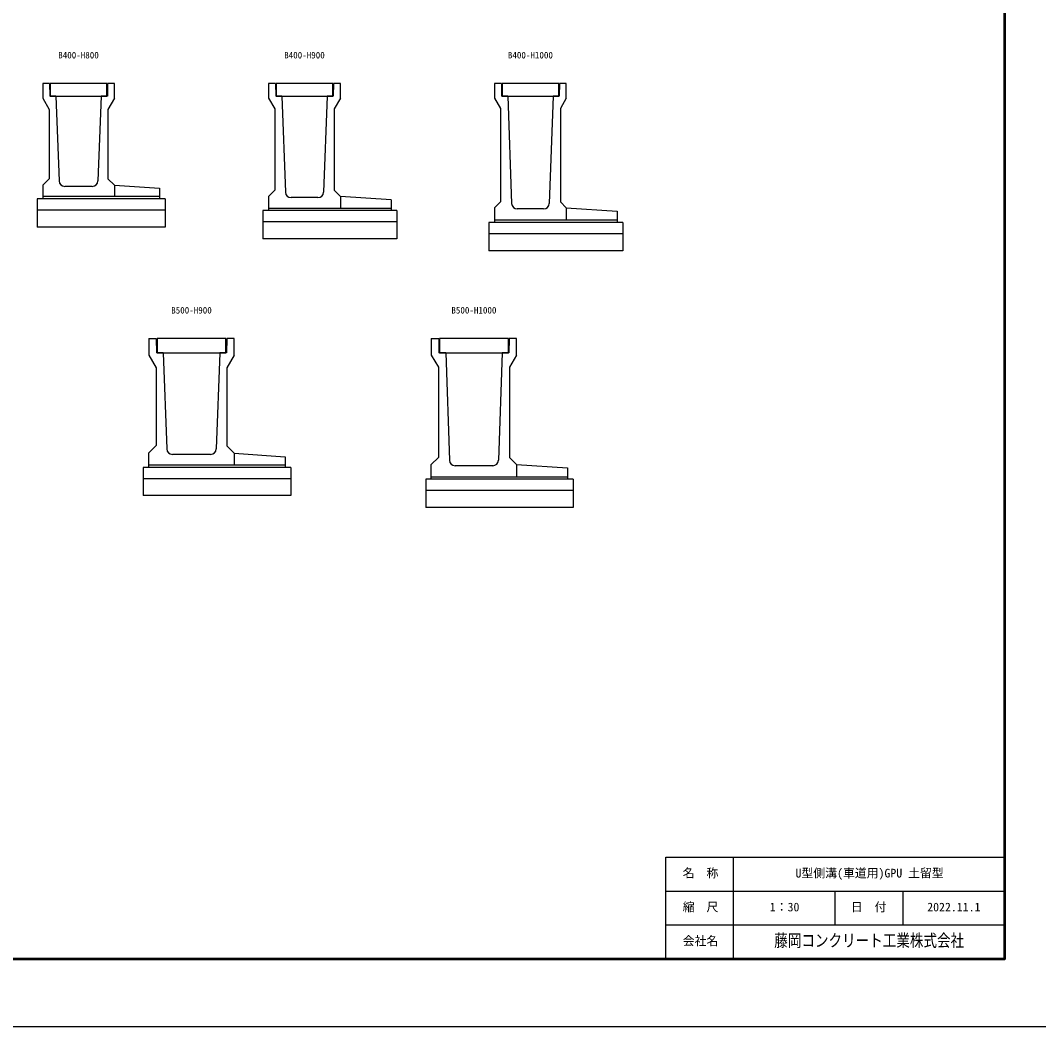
# Model space of a CAD drawing. Units: millimetres, scale not verified. Extents: x -25200 to 25200, y -8910 to 8910.
# Drawn here: x -9313 to -300, y -8910 to 0 of the extents above; entities that cross this region are included whole.
import ezdxf
from ezdxf.enums import TextEntityAlignment as Align

# ---------------------------------------------------------------- set-up
doc = ezdxf.new("R2010")
doc.units = ezdxf.units.MM
doc.header["$LTSCALE"] = 30
for name, color, linetype, lineweight in [('0-1_Defpoints', 5, 'Continuous', 25), ('0-2_HATCH', 6, 'Continuous', 25), ('0-5_OUTLINE', 3, 'Continuous', 25), ('0-6_TXT', 7, 'Continuous', 25), ('0-7_WAKU', 3, 'Continuous', 25), ('0-8_WAKU-LINE', 7, 'Continuous', 25)]:
    doc.layers.add(name, color=color, linetype=linetype, lineweight=lineweight)
doc.layers.add('0-9_WAKU-TXT', color=7, linetype='Continuous')
doc.styles.add('ＭＳ ゴシック', font='')
doc.styles.get('ＭＳ ゴシック').set_extended_font_data('MS Gothic')

msp = doc.modelspace()

# ---------------------------------------------------------------- linework, layer by layer
at = {"layer": '0-1_Defpoints'}
msp.add_lwpolyline([(-25200, -8910), (0, -8910), (0, 8910), (-25200, 8910)], close=True, dxfattribs=at)
at = {"layer": '0-2_HATCH'}
for points in [[(-9048.1, -669.8), (-8548.1, -669.8), (-8548.1, -559.8), (-9048.1, -559.8)], [(-7048.1, -669.8), (-6548.1, -669.8), (-6548.1, -559.8), (-7048.1, -559.8)], [(-5048.1, -669.8), (-4548.1, -669.8), (-4548.1, -559.8), (-5048.1, -559.8)], [(-8103.1, -2943.33), (-7493.1, -2943.33), (-7493.1, -2818.33), (-8103.1, -2818.33)], [(-5603.1, -2943.33), (-4993.1, -2943.33), (-4993.1, -2818.33), (-5603.1, -2818.33)]]:
    msp.add_lwpolyline(points, close=True, dxfattribs=at)
at = {"layer": '0-5_OUTLINE'}
for p, q in [((-9055.6, -559.8), (-9115.6, -559.8)), ((-9055.6, -559.8), (-9053.1, -669.8)), ((-8480.6, -559.8), (-8540.6, -559.8)), ((-8480.6, -689.8), (-8480.6, -559.8)), ((-7055.6, -559.8), (-7115.6, -559.8)), ((-7055.6, -559.8), (-7053.1, -669.8)), ((-6540.6, -559.8), (-6543.1, -669.8)), ((-6480.6, -559.8), (-6540.6, -559.8)), ((-6480.6, -689.8), (-6480.6, -559.8)), ((-5055.6, -559.8), (-5115.6, -559.8)), ((-5055.6, -559.8), (-5053.1, -669.8)), ((-4540.6, -559.8), (-4543.1, -669.8)), ((-4480.6, -559.8), (-4540.6, -559.8)), ((-4480.6, -689.8), (-4480.6, -559.8)), ((-8998.1, -669.8), (-9053.1, -669.8)), ((-8998.1, -669.8), (-8969.9, -1421.68)), ((-8598.1, -669.8), (-8626.29, -1421.68)), ((-6998.1, -669.8), (-7053.1, -669.8)), ((-6998.1, -669.8), (-6967.34, -1521.61)), ((-6598.1, -669.8), (-6628.86, -1521.61)), ((-6543.1, -669.8), (-6598.1, -669.8)), ((-6480.6, -689.8), (-6535.6, -784.8)), ((-4998.1, -669.8), (-5053.1, -669.8)), ((-4998.1, -669.8), (-4964.79, -1621.55)), ((-4598.1, -669.8), (-4631.41, -1621.55)), ((-4543.1, -669.8), (-4598.1, -669.8)), ((-4480.6, -689.8), (-4533.1, -780.8)), ((-7060.6, -784.8), (-7060.6, -1504.8)), ((-6535.6, -784.8), (-6535.6, -1504.8)), ((-5063.1, -780.8), (-5063.1, -1607.3)), ((-9115.6, -1459.8), (-9058.1, -1402.3)), ((-8480.6, -1459.8), (-8538.1, -1402.3)), ((-9115.6, -1459.8), (-9115.6, -1579.8)), ((-8676.26, -1469.8), (-8919.94, -1469.8)), ((-8480.6, -1459.8), (-8480.6, -1559.8)), ((-8480.6, -1459.8), (-8080.6, -1484.8)), ((-8080.6, -1484.8), (-8080.6, -1579.8)), ((-7115.6, -1559.8), (-7060.6, -1504.8)), ((-6535.6, -1504.8), (-6480.6, -1559.8)), ((-9165.6, -1579.8), (-9165.6, -1829.8)), ((-8030.6, -1579.8), (-9165.6, -1579.8)), ((-8080.6, -1559.8), (-9115.6, -1559.8)), ((-8030.6, -1579.8), (-8030.6, -1829.8)), ((-7115.6, -1559.8), (-7115.6, -1684.8)), ((-6678.83, -1569.8), (-6917.37, -1569.8)), ((-6030.6, -1589.8), (-6030.6, -1684.8)), ((-5115.6, -1659.8), (-5063.1, -1607.3)), ((-8030.6, -1679.8), (-9165.6, -1679.8)), ((-7165.6, -1684.8), (-7165.6, -1934.8)), ((-5980.6, -1684.8), (-7165.6, -1684.8)), ((-6030.6, -1664.8), (-7115.6, -1664.8)), ((-5980.6, -1684.8), (-5980.6, -1934.8)), ((-5115.6, -1659.8), (-5115.6, -1789.8)), ((-4681.38, -1669.8), (-4914.82, -1669.8)), ((-4480.6, -1659.8), (-4480.6, -1769.8)), ((-4480.6, -1659.8), (-4030.6, -1689.8)), ((-4030.6, -1689.8), (-4030.6, -1789.8)), ((-5980.6, -1784.8), (-7165.6, -1784.8)), ((-5165.6, -1789.8), (-5165.6, -2039.8)), ((-3980.6, -1789.8), (-5165.6, -1789.8)), ((-4030.6, -1769.8), (-5115.6, -1769.8)), ((-3980.6, -1789.8), (-3980.6, -2039.8)), ((-8030.6, -1829.8), (-9165.6, -1829.8)), ((-3980.6, -1889.8), (-5165.6, -1889.8)), ((-5980.6, -1934.8), (-7165.6, -1934.8)), ((-3980.6, -2039.8), (-5165.6, -2039.8)), ((-8175.6, -2818.33), (-8110.6, -2818.33)), ((-8175.6, -2818.33), (-8175.6, -2963.33)), ((-8110.6, -2818.33), (-8108.1, -2943.33)), ((-7485.6, -2818.33), (-7488.1, -2943.33)), ((-7420.6, -2818.33), (-7485.6, -2818.33)), ((-7420.6, -2963.33), (-7420.6, -2818.33)), ((-5675.6, -2818.33), (-5675.6, -2963.33)), ((-4985.6, -2818.33), (-4988.1, -2943.33)), ((-4920.6, -2818.33), (-4985.6, -2818.33)), ((-4920.6, -2963.33), (-4920.6, -2818.33)), ((-8175.6, -2963.33), (-8110.6, -3076.33)), ((-8048.1, -2943.33), (-8108.1, -2943.33)), ((-8048.1, -2943.33), (-8017.34, -3795.14)), ((-7548.1, -2943.33), (-7578.86, -3795.14)), ((-7488.1, -2943.33), (-7548.1, -2943.33)), ((-7420.6, -2963.33), (-7485.6, -3076.33)), ((-5675.6, -2963.33), (-5613.1, -3071.33)), ((-5548.1, -2943.33), (-5608.1, -2943.33)), ((-5548.1, -2943.33), (-5514.79, -3895.08)), ((-5048.1, -2943.33), (-5081.41, -3895.08)), ((-4988.1, -2943.33), (-5048.1, -2943.33)), ((-8110.6, -3076.33), (-8110.6, -3763.33)), ((-5613.1, -3071.33), (-5613.1, -3870.83)), ((-8175.6, -3828.33), (-8110.6, -3763.33)), ((-8175.6, -3958.33), (-8175.6, -3828.33)), ((-7628.83, -3843.33), (-7967.37, -3843.33)), ((-7420.6, -3833.33), (-7420.6, -3938.33)), ((-4920.6, -3933.33), (-4983.1, -3870.83)), ((-8225.6, -3958.33), (-8225.6, -4208.33)), ((-6920.6, -3958.33), (-8225.6, -3958.33)), ((-6970.6, -3938.33), (-8175.6, -3938.33)), ((-6920.6, -3958.33), (-6920.6, -4208.33)), ((-5131.38, -3943.33), (-5464.82, -3943.33)), ((-4920.6, -3933.33), (-4920.6, -4043.33)), ((-4920.6, -3933.33), (-4470.6, -3963.33)), ((-4470.6, -3963.33), (-4470.6, -4063.33)), ((-4470.6, -4043.33), (-5675.6, -4043.33)), ((-6920.6, -4058.33), (-8225.6, -4058.33)), ((-5725.6, -4063.33), (-5725.6, -4313.33)), ((-4420.6, -4063.33), (-5725.6, -4063.33)), ((-4420.6, -4063.33), (-4420.6, -4313.33)), ((-6920.6, -4208.33), (-8225.6, -4208.33)), ((-4420.6, -4163.33), (-5725.6, -4163.33)), ((-4420.6, -4313.33), (-5725.6, -4313.33))]:
    msp.add_line(p, q, dxfattribs=at)
for points in [[(-9115.6, -559.8), (-9115.6, -689.8), (-9058.1, -789.8), (-9058.1, -1402.3)], [(-8540.6, -559.8), (-8543.1, -669.8), (-8598.1, -669.8)], [(-7115.6, -559.8), (-7115.6, -689.8), (-7060.6, -784.8)], [(-5115.6, -559.8), (-5115.6, -689.8), (-5063.1, -780.8)], [(-8480.6, -689.8), (-8538.1, -789.8), (-8538.1, -1402.3)], [(-4533.1, -780.8), (-4533.1, -1607.3), (-4480.6, -1659.8)], [(-6030.6, -1589.8), (-6480.6, -1559.8), (-6480.6, -1664.8)], [(-5675.6, -2818.33), (-5610.6, -2818.33), (-5608.1, -2943.33)], [(-4920.6, -2963.33), (-4983.1, -3071.33), (-4983.1, -3870.83)], [(-7485.6, -3076.33), (-7485.6, -3768.33), (-7420.6, -3833.33), (-6970.6, -3863.33), (-6970.6, -3958.33)], [(-5675.6, -4063.33), (-5675.6, -3933.33), (-5613.1, -3870.83)]]:
    msp.add_lwpolyline(points, dxfattribs=at)
for centre, start, end in [((-8919.94, -1419.8), 182.14759, 270), ((-8676.26, -1419.8), 270, 357.85241), ((-6917.37, -1519.8), 182.06812, 270), ((-6678.83, -1519.8), 270, 357.93188), ((-4914.82, -1619.8), 182.00453, 270), ((-4681.38, -1619.8), 270, 357.99547), ((-7967.37, -3793.33), 182.06812, 270), ((-7628.83, -3793.33), 270, 357.93188), ((-5464.82, -3893.33), 182.00453, 270), ((-5131.38, -3893.33), 270, 357.99547)]:
    msp.add_arc(centre, 50, start, end, dxfattribs=at)
at = {"layer": '0-7_WAKU'}
for p, q in [((-3600, -7410), (-600, -7410)), ((-3600, -8310), (-3600, -7410))]:
    msp.add_line(p, q, dxfattribs=at)
at = {"layer": '0-7_WAKU', "lineweight": 50}
msp.add_lwpolyline([(-24600, -8310), (-600, -8310), (-600, 8310), (-24600, 8310)], close=True, dxfattribs=at)
at = {"layer": '0-8_WAKU-LINE'}
for p, q in [((-3000, -8310), (-3000, -7410)), ((-3600, -7710), (-600, -7710)), ((-2100, -8010), (-2100, -7710)), ((-1500, -8010), (-1500, -7710)), ((-3600, -8010), (-600, -8010))]:
    msp.add_line(p, q, dxfattribs=at)

# ---------------------------------------------------------------- texts
at = {"layer": '0-6_TXT', "style": 'ＭＳ ゴシック'}
for s, p in [('B400-H800', (-8978.1, -355.01)), ('B400-H900', (-6978.1, -355.01)), ('B400-H1000', (-4998.1, -355.01)), ('B500-H900', (-7978.1, -2613.54)), ('B500-H1000', (-5498.1, -2613.54))]:
    msp.add_text(s, height=58.65, dxfattribs=at).set_placement(p, align=Align.BOTTOM_LEFT)
at = {"layer": '0-9_WAKU-TXT', "style": 'ＭＳ ゴシック'}
for s, p in [('名\u3000称', (-3450.14, -7612.5)), ('U型側溝(車道用)GPU 土留型', (-2451.75, -7612.5)), ('縮\u3000尺', (-3450.14, -7912.5)), ('1：30', (-2679.75, -7912.5)), ('日\u3000付', (-1962.16, -7912.5)), ('2022.11.1', (-1286.25, -7912.5)), ('会社名', (-3450.14, -8212.5))]:
    msp.add_text(s, height=76.98, dxfattribs=at).set_placement(p, align=Align.BOTTOM_LEFT)
at = {"layer": '0-9_WAKU-TXT', "style": 'ＭＳ ゴシック', "width": 0.8}
msp.add_text('藤岡コンクリート工業株式会社', height=110, dxfattribs=at).set_placement((-2640, -8235), align=Align.BOTTOM_LEFT)

doc.saveas('drawing.dxf')
